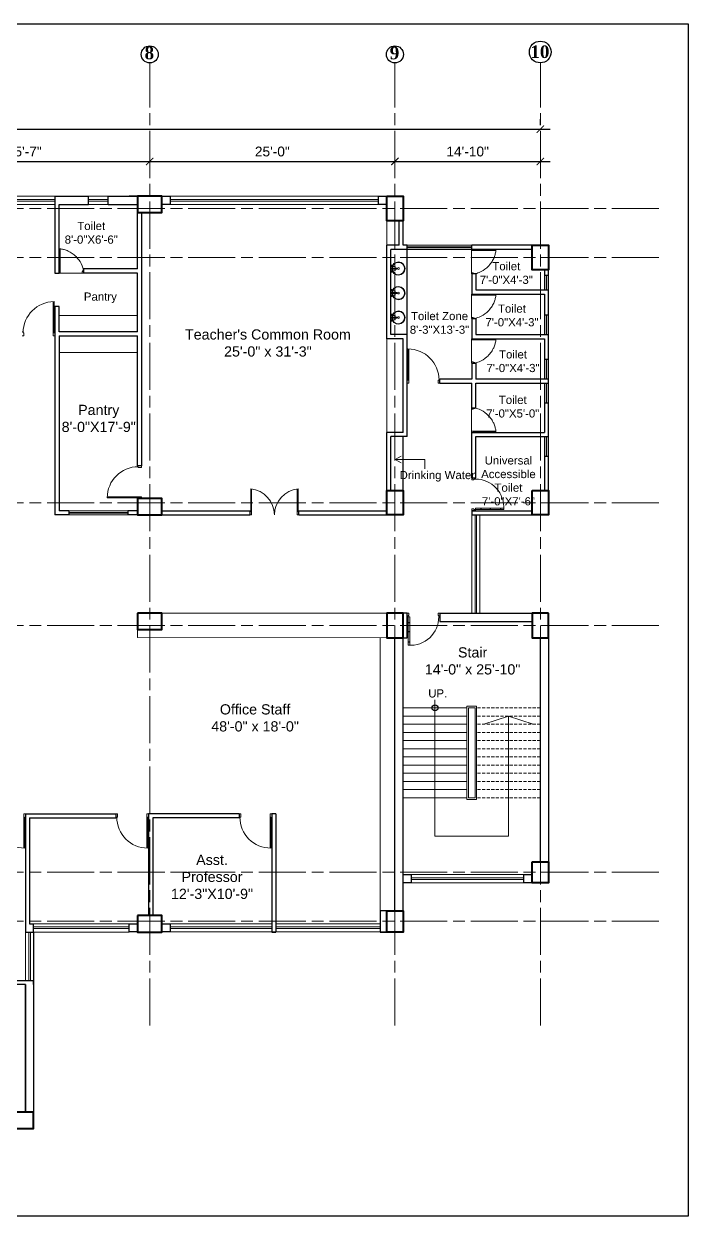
# Model space of a CAD drawing. Header units: inches. Extents: x -12 to 20935469, y -1604 to 24729220.
# Drawn here: x 20825425 to 20826238, y 24718738 to 24720196 of the extents above; entities that cross this region are included whole.
import ezdxf

# ---------------------------------------------------------------- set-up
doc = ezdxf.new("R2010")
doc.units = ezdxf.units.IN
doc.header["$LTSCALE"] = 0.03
doc.header["$MEASUREMENT"] = 0
doc.header["$PDMODE"] = 32
doc.header["$PDSIZE"] = 15
doc.linetypes.add('ACAD_ISO08W100', pattern=[36, 24, -3, 6, -3])
doc.linetypes.add('DASHED2', pattern=[0.375, 0.25, -0.125])
for name, color, linetype, lineweight in [('column', 1, 'Continuous', 40), ('Dim Line', 252, 'Continuous', 13), ('Door', 7, 'Continuous', 18), ('Gas', 21, 'Continuous', 5), ('Glass Line', 252, 'Continuous', 9), ('Grid Line', 252, 'Continuous', 18), ('Hatch', 253, 'Continuous', 15), ('Main Wall', 7, 'Continuous', 30), ('RAIL', 23, 'Continuous', 13), ('STAIR', 46, 'Continuous', 15), ('TOILET FIXTURE', 142, 'Continuous', 5), ('wind.', 150, 'Continuous', 20)]:
    doc.layers.add(name, color=color, linetype=linetype, lineweight=lineweight)
doc.layers.add('FUR', color=251, linetype='Continuous')
doc.layers.add('TEXT', color=7, linetype='Continuous')
doc.styles.add('2', font='swisscl.ttf')
doc.styles.add('RomanS', font='arial.ttf', dxfattribs={"height": 12})
doc.styles.get("Standard").update_dxf_attribs({"font": 'timesbd.ttf'})
doc.dimstyles.new('Aec_Arch_I', dxfattribs={"dimscale": 96, "dimtxt": 12, "dimasz": 0.09375, "dimexe": 0.125, "dimexo": 0.125, "dimgap": 0.0625, "dimtad": 1, "dimdec": 0, "dimzin": 3, "dimdsep": 46, "dimlunit": 4, "dimtxsty": 'RomanS', "dimblk1": 'ARCHTICK', "dimblk2": 'ARCHTICK', "dimsah": 1, "dimcen": 0.09375, "dimdle": 0.125, "dimadec": 0, "dimazin": 0, "dimtfac": 0.75, "dimtdec": 0, "dimtmove": 2, "dimatfit": 3, "dimldrblk": 'ARCHTICK', "dimfxl": 1, "dimfrac": 1, "dimtolj": 1, "dimtzin": 0, "dimarcsym": 0})

# ---------------------------------------------------------------- blocks, each defined once
blk = doc.blocks.new('_ArchTick')
at = {"color": 0, "linetype": 'ByBlock', "lineweight": 35, "const_width": 0.15}
blk.add_lwpolyline([(-0.5, -0.5), (0.5, 0.5)], dxfattribs=at)
blk = doc.blocks.new('*D23')
at = {"layer": 'Defpoints', "color": 0, "transparency": 16777216}
for p in [(20832166.8, 24724578.2), (20832473.8, 24724578.2), (20832473.8, 24724578.2)]:
    blk.add_point(p, dxfattribs=at)
at = {"layer": 'Dim Line', "color": 0, "lineweight": -2, "transparency": 16777216}
for p, q in [((20832154.8, 24724578.2), (20832485.8, 24724578.2)), ((20832166.8, 24724566.2), (20832166.8, 24724566.2)), ((20832473.8, 24724566.2), (20832473.8, 24724566.2))]:
    blk.add_line(p, q, dxfattribs=at)
at = {"layer": 'Dim Line', "color": 0, "lineweight": -2, "transparency": 16777216, "xscale": 9, "yscale": 9, "zscale": 9, "rotation": 180}
blk.add_blockref('_ArchTick', (20832166.8, 24724578.2), dxfattribs=at)
at = {"layer": 'Dim Line', "color": 0, "lineweight": -2, "transparency": 16777216, "xscale": 9, "yscale": 9, "zscale": 9}
blk.add_blockref('_ArchTick', (20832473.8, 24724578.2), dxfattribs=at)
at = {"layer": 'Dim Line', "color": 0, "transparency": 16777216, "insert": (20832320.3, 24724590.3), "char_height": 12, "attachment_point": 5, "style": 'RomanS'}
blk.add_mtext('\\A1;25\'-7"', dxfattribs=at)
blk = doc.blocks.new('*D10')
at = {"layer": 'Defpoints', "color": 0, "transparency": 16777216}
for p in [(20832473.8, 24724578.2), (20832773.8, 24724578.2), (20832773.8, 24724578.2)]:
    blk.add_point(p, dxfattribs=at)
at = {"layer": 'Dim Line', "color": 0, "lineweight": -2, "transparency": 16777216}
blk.add_line((20832461.8, 24724578.2), (20832785.8, 24724578.2), dxfattribs=at)
at = {"layer": 'Dim Line', "color": 0, "lineweight": -2, "transparency": 16777216, "xscale": 9, "yscale": 9, "zscale": 9, "rotation": 180}
blk.add_blockref('_ArchTick', (20832473.8, 24724578.2), dxfattribs=at)
at = {"layer": 'Dim Line', "color": 0, "lineweight": -2, "transparency": 16777216, "xscale": 9, "yscale": 9, "zscale": 9}
blk.add_blockref('_ArchTick', (20832773.8, 24724578.2), dxfattribs=at)
at = {"layer": 'Dim Line', "color": 0, "transparency": 16777216, "insert": (20832623.8, 24724590.3), "char_height": 12, "attachment_point": 5, "style": 'RomanS'}
blk.add_mtext('\\A1;25\'-0"', dxfattribs=at)
blk = doc.blocks.new('*D11')
at = {"layer": 'Defpoints', "color": 0, "transparency": 16777216}
for p in [(20832773.8, 24724578.2), (20832951.8, 24724578.2), (20832951.8, 24724578.2)]:
    blk.add_point(p, dxfattribs=at)
at = {"layer": 'Dim Line', "color": 0, "lineweight": -2, "transparency": 16777216}
for p, q in [((20832761.8, 24724578.2), (20832963.8, 24724578.2)), ((20832951.8, 24724566.2), (20832951.8, 24724566.2))]:
    blk.add_line(p, q, dxfattribs=at)
at = {"layer": 'Dim Line', "color": 0, "lineweight": -2, "transparency": 16777216, "xscale": 9, "yscale": 9, "zscale": 9, "rotation": 180}
blk.add_blockref('_ArchTick', (20832773.8, 24724578.2), dxfattribs=at)
at = {"layer": 'Dim Line', "color": 0, "lineweight": -2, "transparency": 16777216, "xscale": 9, "yscale": 9, "zscale": 9}
blk.add_blockref('_ArchTick', (20832951.8, 24724578.2), dxfattribs=at)
at = {"layer": 'Dim Line', "color": 0, "transparency": 16777216, "insert": (20832862.8, 24724590.3), "char_height": 12, "attachment_point": 5, "style": 'RomanS'}
blk.add_mtext('\\A1;14\'-10"', dxfattribs=at)
blk = doc.blocks.new('*D13')
at = {"layer": 'Defpoints', "color": 0, "transparency": 16777216}
for p in [(20830948.3, 24724610.7), (20832951.8, 24724617.8), (20832951.8, 24724610.7)]:
    blk.add_point(p, dxfattribs=at)
at = {"layer": 'Dim Line', "color": 0, "lineweight": -2, "transparency": 16777216}
for p, q in [((20830948.3, 24724622.7), (20830948.3, 24724629.8)), ((20832951.8, 24724622.7), (20832951.8, 24724629.8)), ((20830936.3, 24724617.8), (20832963.8, 24724617.8))]:
    blk.add_line(p, q, dxfattribs=at)
at = {"layer": 'Dim Line', "color": 0, "lineweight": -2, "transparency": 16777216, "xscale": 9, "yscale": 9, "zscale": 9, "rotation": 180}
blk.add_blockref('_ArchTick', (20830948.3, 24724617.8), dxfattribs=at)
at = {"layer": 'Dim Line', "color": 0, "lineweight": -2, "transparency": 16777216, "xscale": 9, "yscale": 9, "zscale": 9}
blk.add_blockref('_ArchTick', (20832951.8, 24724617.8), dxfattribs=at)
at = {"layer": 'Dim Line', "color": 0, "transparency": 16777216, "insert": (20831950, 24724629.9), "char_height": 12, "attachment_point": 5, "style": 'RomanS'}
blk.add_mtext('\\A1;166\'-11"', dxfattribs=at)
blk = doc.blocks.new('Door_45')
at = {"layer": 'Door'}
for p, q in [((1.5, 5), (1.5, 44)), ((1.5, 40), (2.2, 40)), ((2.2, 40), (2.2, 39.5)), ((2.2, 39.5), (2.7, 39.5)), ((2.7, 39.5), (2.7, 40)), ((2.7, 40), (3.5, 40)), ((3.5, 44), (3.5, 5)), ((1.5, 25.8), (2.2, 25.8)), ((2.2, 25.8), (2.2, 25.3)), ((2.2, 25.3), (2.7, 25.3)), ((2.7, 25.8), (3.5, 25.8)), ((2.7, 25.3), (2.7, 25.8)), ((0, 0), (0, 5)), ((0, 5), (1.5, 5)), ((1.5, 12.6), (2.2, 12.6)), ((3.5, 5), (1.5, 5)), ((1.5, 5), (1.5, 3)), ((1.5, 3), (2.5, 3)), ((2.2, 12.6), (2.2, 13.1)), ((2.2, 13.1), (2.7, 13.1)), ((2.5, 3), (2.5, 0)), ((2.7, 13.1), (2.7, 12.6)), ((2.7, 12.6), (3.5, 12.6)), ((42.5, 3), (42.5, 0)), ((43.5, 3), (42.5, 3)), ((45, 5), (43.5, 5)), ((43.5, 5), (43.5, 3)), ((45, 0), (45, 5)), ((2.5, 0), (0, 0)), ((42.5, 0), (45, 0))]:
    blk.add_line(p, q, dxfattribs=at)
blk.add_arc((4.7, 5.3), 38.8, 359.6233, 94.6685, dxfattribs=at)
blk = doc.blocks.new('sssss-flat-876')
at = {"layer": 'Door', "linetype": 'Continuous', "ltscale": 3}
blk.add_line((3666.5, 84027.2), (3666.5, 84055.7), dxfattribs=at)
at = {"layer": 'Door', "linetype": 'Continuous', "ltscale": 3, "extrusion": (-7.21527e-09, -3.35624e-18, 1), "elevation": 0}
for points in [[(3666.5, 84057.2), (3666.5, 84055.7), (3668.4, 84055.7), (3668.4, 84056.5), (3670.2, 84056.5), (3670.2, 84057.2)], [(3668.4, 84055.7), (3696.2, 84055.7), (3696.2, 84056.5), (3668.4, 84056.5)]]:
    blk.add_lwpolyline(points, close=True, dxfattribs=at)
at = {"layer": 'Door', "linetype": 'Continuous', "ltscale": 3, "flags": 128}
blk.add_lwpolyline([(3670.2, 84027.2, 0.04096), (3675.5, 84028.9, 0.082496), (3684.9, 84034.8, 0.052187), (3689.7, 84040, 0.043988), (3692.9, 84045, 0.036571), (3694.8, 84049.6, 0.034751), (3695.9, 84054.2, 0.011435), (3696.2, 84055.7)], format="xyb", dxfattribs=at)
at = {"layer": 'Door', "linetype": 'Continuous', "ltscale": 3}
blk.add_lwpolyline([(3666.5, 84027.2), (3666.5, 84028.7), (3668.4, 84028.7), (3668.4, 84027.9), (3670.2, 84027.9), (3670.2, 84027.2)], close=True, dxfattribs=at)
blk = doc.blocks.new('$D40')
at = {"layer": 'Door'}
for p, q in [((1, 4), (1, 42)), ((2, 0), (2, 42)), ((1, 5), (0, 5)), ((2, 0), (0, 0)), ((2, 4), (1, 4)), ((39, 4), (38, 4)), ((38, 4), (38, 0)), ((40, 0), (38, 0)), ((40, 5), (39, 5)), ((39, 5), (39, 4))]:
    blk.add_line(p, q, dxfattribs=at)
blk.add_arc((1, 4), 38, 0, 90, dxfattribs=at)
blk = doc.blocks.new('7-flat-72')
at = {"layer": 'Glass Line', "color": 8, "ltscale": 20}
for p, q in [((-64478.7, 376960.5), (-64480.3, 376960.5)), ((-64480.3, 376959.5), (-64480.3, 376960.5)), ((-64480.3, 376959.5), (-64480.3, 376960.5)), ((-64478.7, 376959.5), (-64480.3, 376959.5)), ((-64480.3, 376959.1), (-64480.3, 376959.4)), ((-64478.7, 376959.4), (-64480.3, 376959.4)), ((-64478.7, 376959.1), (-64480.3, 376959.1)), ((-64480.2, 376959.4), (-64480.2, 376959.5)), ((-64480.1, 376959.5), (-64480.1, 376960.5)), ((-64479.9, 376959.5), (-64479.9, 376960.5)), ((-64479.5, 376959.5), (-64479.5, 376960.5)), ((-64479.1, 376959.5), (-64479.1, 376960.5)), ((-64478.9, 376959.5), (-64478.9, 376960.5)), ((-64478.9, 376959.4), (-64478.9, 376959.5)), ((-64478.8, 376959.5), (-64478.8, 376960.5)), ((-64478.7, 376959.5), (-64478.7, 376960.5)), ((-64478.7, 376959.1), (-64478.7, 376959.4)), ((-64475.1, 376959.4), (-64476.9, 376959.4)), ((-64476.9, 376959.1), (-64476.9, 376959.4)), ((-64475.1, 376959.1), (-64476.9, 376959.1)), ((-64476.6, 376959.4), (-64476.6, 376966.6)), ((-64475.5, 376966.6), (-64476.6, 376966.6)), ((-64475.5, 376959.4), (-64475.5, 376966.6)), ((-64475.1, 376959.1), (-64475.1, 376959.4)), ((-64473.3, 376960.5), (-64471.7, 376960.5)), ((-64473.3, 376959.5), (-64473.3, 376960.5)), ((-64473.3, 376959.5), (-64473.3, 376960.5)), ((-64473.3, 376959.5), (-64471.7, 376959.5)), ((-64473.3, 376959.1), (-64473.3, 376959.4)), ((-64473.3, 376959.4), (-64471.7, 376959.4)), ((-64473.3, 376959.1), (-64471.7, 376959.1)), ((-64473.1, 376959.5), (-64473.1, 376960.5)), ((-64473.1, 376959.4), (-64473.1, 376959.5)), ((-64472.9, 376959.5), (-64472.9, 376960.5)), ((-64472.5, 376959.5), (-64472.5, 376960.5)), ((-64472.1, 376959.5), (-64472.1, 376960.5)), ((-64471.9, 376959.5), (-64471.9, 376960.5)), ((-64471.9, 376959.4), (-64471.9, 376959.5)), ((-64471.8, 376959.5), (-64471.8, 376960.5)), ((-64471.7, 376959.5), (-64471.7, 376960.5)), ((-64471.7, 376959.1), (-64471.7, 376959.4))]:
    blk.add_line(p, q, dxfattribs=at)
blk.add_circle((-64476, 376968.4, 0), 1.08, dxfattribs=at)
for radius, start, end in [(8.1, 273.8334, 266.1883), (7.55, 274.115, 265.9068)]:
    blk.add_arc((-64476, 376968.4, 0), radius, start, end, dxfattribs=at)
blk = doc.blocks.new('SFSFSFS-flat-72')
at = {"layer": 'TOILET FIXTURE', "ltscale": 0.2}
blk.add_lwpolyline([(-3918.5, -3608.1), (-3918.5, -3602.7), (-3923.9, -3602.7), (-3923.9, -3608.1)], close=True, dxfattribs=at)
at = {"layer": 'TOILET FIXTURE', "ltscale": 20}
blk.add_blockref('7-flat-72', (60554.8, -380567.2), dxfattribs=at)
blk = doc.blocks.new('A$C36295410')
at = {"layer": 'Door'}
for p, q in [((1, 4), (1, 32)), ((2, 0), (2, 32)), ((58, 0), (58, 32)), ((59, 4), (59, 32)), ((1, 5), (0, 5)), ((2, 4), (1, 4)), ((58, 4), (59, 4)), ((59, 5), (60, 5)), ((2, 0), (0, 0)), ((58, 0), (60, 0))]:
    blk.add_line(p, q, dxfattribs=at)
for centre, start, end in [((-2.5, -0.3), 0.5906, 83.7783), ((62.5, -0.3), 96.2217, 179.4094)]:
    blk.add_arc(centre, 32.5, start, end, dxfattribs=at)
blk = doc.blocks.new('fff')
at = {"layer": 'Grid Line', "color": 252, "linetype": 'ACAD_ISO08W100', "lineweight": 9, "ltscale": 80, "true_color": 0x939598}
for p, q in [((20832473.8, 24723521.1), (20832473.8, 24724698.8)), ((20832773.8, 24723521.1), (20832773.8, 24724698.8)), ((20832951.8, 24723521.1), (20832951.8, 24724698.8)), ((20833096.9, 24724520.6), (20830726.1, 24724520.6)), ((20833096.9, 24724460.6), (20830726.1, 24724460.6)), ((20833096.9, 24724160.7), (20830726.1, 24724160.7)), ((20833096.9, 24724010.7), (20830726.1, 24724010.7)), ((20833096.9, 24723708.7), (20830726.1, 24723708.7)), ((20833096.9, 24723648.8), (20830726.1, 24723648.8))]:
    blk.add_line(p, q, dxfattribs=at)
at = {"layer": 'Dim Line'}
for base, p1, p2, picture, middle in [((20832951.7523, 24724617.8128), (20830948.3088, 24724610.7482), (20832951.7523, 24724610.7482), '*D13', (20831950.0306, 24724629.9397)), ((20832473.8, 24724578.2), (20832166.8, 24724578.2), (20832473.8, 24724578.2), '*D23', (20832320.3, 24724590.3)), ((20832773.8, 24724578.2), (20832473.8, 24724578.2), (20832773.8, 24724578.2), '*D10', (20832623.8, 24724590.3)), ((20832951.8, 24724578.2), (20832773.8, 24724578.2), (20832951.8, 24724578.2), '*D11', (20832862.8, 24724590.3))]:
    dim = blk.add_linear_dim(base=base, p1=p1, p2=p2, dimstyle='Aec_Arch_I', dxfattribs=at)
    dim.commit()
    dim.dimension.update_dxf_attribs({"geometry": picture, "text_midpoint": middle})

msp = doc.modelspace()

# ---------------------------------------------------------------- linework, layer by layer
for p, q in [((20825894.4, 24719816.2), (20825894.4, 24719920.5)), ((20826067.3, 24719925.5), (20826067.3, 24719925.5)), ((20825889.4, 24719625.6), (20825889.4, 24719691.6)), ((20825978.4, 24719600.8), (20825973.4, 24719600.8))]:
    msp.add_line(p, q)
msp.add_lwpolyline([(20825437.3, 24719085.4), (20825437.3, 24718845), (20824751.9, 24718845), (20824751.9, 24719085.4)])
msp.add_circle((20825928.4, 24719359.6), 3.61)
at = {"layer": 'column', "lineweight": 40, "ltscale": 20}
for points in [[(20825564.4, 24719985.5), (20825564.4, 24719965.5), (20825594.4, 24719965.5), (20825594.4, 24719985.5)], [(20825869.4, 24719985.5), (20825889.4, 24719985.5), (20825889.4, 24719955.5), (20825869.4, 24719955.5)], [(20826047.3, 24719925.5), (20826067.3, 24719925.5), (20826067.3, 24719895.5), (20826047.3, 24719895.5)], [(20825869.4, 24719625.6), (20825889.4, 24719625.6), (20825889.4, 24719595.6), (20825869.4, 24719595.6)], [(20826047.3, 24719625.6), (20826067.3, 24719625.6), (20826067.3, 24719595.6), (20826047.3, 24719595.6)], [(20825564.4, 24719615.6), (20825564.4, 24719595.6), (20825594.4, 24719595.6), (20825594.4, 24719615.6)], [(20825564.4, 24719475.4), (20825564.4, 24719455.4), (20825594.4, 24719455.4), (20825594.4, 24719475.4)], [(20825889.4, 24719475.4), (20825869.4, 24719475.4), (20825869.4, 24719445.4), (20825889.4, 24719445.4)], [(20826067.3, 24719475.4), (20826047.3, 24719475.4), (20826047.3, 24719445.4), (20826067.3, 24719445.4)], [(20826047.3, 24719171.4), (20826067.3, 24719171.4), (20826067.3, 24719145.4), (20826047.3, 24719145.4)], [(20825564.4, 24719105.4), (20825564.4, 24719085.4), (20825594.4, 24719085.4), (20825594.4, 24719105.4)], [(20825869.4, 24719111.4), (20825889.4, 24719111.4), (20825889.4, 24719085.4), (20825869.4, 24719085.4)], [(20825407.3, 24718865), (20825407.3, 24718845), (20825437.3, 24718845), (20825437.3, 24718865)]]:
    msp.add_lwpolyline(points, close=True, dxfattribs=at)
at = {"layer": 'Defpoints'}
msp.add_lwpolyline([(20823799.3, 24720196.3), (20826238.2, 24720196.3), (20826238.2, 24718737.8), (20823799.3, 24718737.8)], close=True, dxfattribs=at)
at = {"layer": 'Gas', "color": 0, "lineweight": 5}
for points in [[(20825967.4, 24719361.6), (20825979.4, 24719361.6), (20825979.4, 24719247.6), (20825967.4, 24719247.6)], [(20825969.4, 24719359.6), (20825977.4, 24719359.6), (20825977.4, 24719249.6), (20825969.4, 24719249.6)]]:
    msp.add_lwpolyline(points, close=True, dxfattribs=at)
at = {"layer": 'Hatch'}
msp.add_line((20825869.4, 24719925.5), (20825869.4, 24719955.4), dxfattribs=at)
at = {"layer": 'Hatch', "lineweight": 5}
for p, q in [((20825564.4, 24719839.5), (20825468.4, 24719839.5)), ((20825869.4, 24719696.6), (20825869.4, 24719811.2)), ((20825468.4, 24719794.5), (20825564.4, 24719794.5)), ((20825861.4, 24719111.4), (20825861.4, 24719445.4))]:
    msp.add_line(p, q, dxfattribs=at)
msp.add_lwpolyline([(20825564.4, 24719475.6), (20825869.4, 24719475.4), (20825869.4, 24719445.4), (20825564.4, 24719445.6)], close=True, dxfattribs=at)
at = {"layer": 'Main Wall', "lineweight": 30}
for p, q in [((20825463.4, 24719985.5), (20825463.4, 24719891.5)), ((20825468.4, 24719891.5), (20825468.4, 24719975.5)), ((20825468.4, 24719975.5), (20825504.4, 24719975.5)), ((20825504.4, 24719975.5), (20825504.4, 24719985.5)), ((20825528.4, 24719975.5), (20825528.4, 24719985.5)), ((20825528.4, 24719975.5), (20825564.4, 24719975.5)), ((20825564.4, 24719985.5), (20825554.4, 24719985.5)), ((20825554.4, 24719975.5), (20825564.4, 24719975.5)), ((20825859.4, 24719985.5), (20825869.4, 24719985.5)), ((20825859.4, 24719975.5), (20825859.4, 24719985.5)), ((20825869.4, 24719975.5), (20825859.4, 24719975.5)), ((20825564.4, 24719896.5), (20825564.4, 24719965.5)), ((20825569.4, 24719965.5), (20825569.4, 24719655.6)), ((20825884.4, 24719925.5), (20825884.4, 24719955.5)), ((20825889.4, 24719925.5), (20825889.4, 24719955.5)), ((20825869.4, 24719811.2), (20825869.4, 24719925.5)), ((20825884.4, 24719925.5), (20825869.4, 24719925.5)), ((20825874.4, 24719816.2), (20825874.4, 24719920.5)), ((20825894.4, 24719920.5), (20825874.4, 24719920.5)), ((20825894.4, 24719925.5), (20825889.4, 24719925.5)), ((20825894.4, 24719920.5), (20825894.4, 24719925.5)), ((20826047.3, 24719925.5), (20825973.4, 24719925.5)), ((20825973.4, 24719920.5), (20825973.4, 24719925.5)), ((20826047.3, 24719920.5), (20825973.4, 24719920.5)), ((20825463.4, 24719891.5), (20825468.4, 24719891.5)), ((20825498.4, 24719896.5), (20825498.4, 24719891.5)), ((20825564.4, 24719896.5), (20825498.4, 24719896.5)), ((20825564.4, 24719891.5), (20825498.4, 24719891.5)), ((20825564.4, 24719819.5), (20825564.4, 24719891.5)), ((20825978.4, 24719890.5), (20825973.4, 24719890.5)), ((20825978.4, 24719890.5), (20825978.4, 24719870.8)), ((20826067.3, 24719888.8), (20826067.3, 24719895.5)), ((20825978.4, 24719870.8), (20826067.3, 24719870.8)), ((20826067.3, 24719840.2), (20826067.3, 24719870.8)), ((20825973.4, 24719865.8), (20826062.3, 24719865.8)), ((20825468.4, 24719850.5), (20825463.4, 24719850.5)), ((20825463.4, 24719850.5), (20825463.4, 24719595.6)), ((20825468.4, 24719819.5), (20825468.4, 24719850.5)), ((20825973.4, 24719835.8), (20825978.4, 24719835.8)), ((20825978.4, 24719835.8), (20825978.4, 24719816.2)), ((20825564.4, 24719819.5), (20825468.4, 24719819.5)), ((20825468.4, 24719814.5), (20825564.4, 24719814.5)), ((20825468.4, 24719814.5), (20825468.4, 24719600.6)), ((20825564.4, 24719655.6), (20825564.4, 24719814.5)), ((20825894.4, 24719816.2), (20825874.4, 24719816.2)), ((20825894.4, 24719761.6), (20825894.4, 24719816.2)), ((20825978.4, 24719816.2), (20826067.3, 24719816.2)), ((20826067.3, 24719785.6), (20826067.3, 24719816.2)), ((20825889.4, 24719811.2), (20825869.4, 24719811.2)), ((20825889.4, 24719696.6), (20825889.4, 24719811.2)), ((20825973.4, 24719811.2), (20826062.3, 24719811.2)), ((20826062.3, 24719811.2), (20826062.3, 24719785.6)), ((20826067.3, 24719785.6), (20826062.3, 24719785.6)), ((20825973.4, 24719781.2), (20825978.4, 24719781.2)), ((20825894.4, 24719691.6), (20825894.4, 24719761.6)), ((20825934.4, 24719756.6), (20825934.4, 24719761.6)), ((20825934.4, 24719756.6), (20825973.4, 24719756.6)), ((20825973.4, 24719726.6), (20825973.4, 24719756.6)), ((20826067.3, 24719761.6), (20825978.4, 24719761.6)), ((20825978.4, 24719756.6), (20826067.3, 24719756.6)), ((20825978.4, 24719726.6), (20825978.4, 24719756.6)), ((20826067.3, 24719756.6), (20826067.3, 24719761.6)), ((20825973.4, 24719726.6), (20825978.4, 24719726.6)), ((20826062.3, 24719732.6), (20826067.3, 24719732.6)), ((20826062.3, 24719732.6), (20826062.3, 24719696.6)), ((20826067.3, 24719691.6), (20826067.3, 24719732.6)), ((20825869.4, 24719625.6), (20825869.4, 24719696.6)), ((20825889.4, 24719696.6), (20825869.4, 24719696.6)), ((20825973.4, 24719640.8), (20825973.4, 24719696.6)), ((20825973.4, 24719696.6), (20826062.3, 24719696.6)), ((20825874.4, 24719625.6), (20825874.4, 24719691.6)), ((20825894.4, 24719691.6), (20825874.4, 24719691.6)), ((20825978.4, 24719640.8), (20825978.4, 24719691.6)), ((20825978.4, 24719691.6), (20826067.3, 24719691.6)), ((20826062.3, 24719667.6), (20826062.3, 24719625.6)), ((20826062.3, 24719667.6), (20826067.3, 24719667.6)), ((20826067.3, 24719625.6), (20826067.3, 24719667.6)), ((20825569.4, 24719655.6), (20825564.4, 24719655.6)), ((20825973.4, 24719640.8), (20825978.4, 24719640.8)), ((20825480.4, 24719595.6), (20825463.4, 24719595.6)), ((20825480.4, 24719600.6), (20825468.4, 24719600.6)), ((20825480.4, 24719600.6), (20825480.4, 24719595.6)), ((20825564.4, 24719600.6), (20825552.4, 24719600.6)), ((20825552.4, 24719600.6), (20825552.4, 24719595.6)), ((20825564.4, 24719595.6), (20825552.4, 24719595.6)), ((20825594.4, 24719600.6), (20825701.9, 24719600.6)), ((20825594.4, 24719595.6), (20825701.9, 24719595.6)), ((20825701.9, 24719600.6), (20825701.9, 24719595.6)), ((20825761.9, 24719600.6), (20825869.4, 24719600.6)), ((20825761.9, 24719595.6), (20825761.9, 24719600.6)), ((20825761.9, 24719595.6), (20825869.4, 24719595.6)), ((20825973.4, 24719600.8), (20826047.3, 24719600.8)), ((20825973.4, 24719600.8), (20825973.4, 24719595.7)), ((20825973.4, 24719595.7), (20826047.3, 24719595.7)), ((20825894.4, 24719475.4), (20825889.4, 24719475.4)), ((20825894.4, 24719445.4), (20825894.4, 24719475.4)), ((20825934.4, 24719475.4), (20826047.3, 24719475.4)), ((20825934.4, 24719475.4), (20825934.4, 24719465.4)), ((20825934.4, 24719465.4), (20826047.3, 24719465.4)), ((20825879.4, 24719111.4), (20825879.4, 24719445.4)), ((20825889.4, 24719111.4), (20825889.4, 24719445.4)), ((20825889.4, 24719445.4), (20825894.4, 24719445.4)), ((20826057.3, 24719445.4), (20826057.3, 24719171.4)), ((20826067.3, 24719445.4), (20826067.3, 24719171.4)), ((20825427.3, 24719230), (20825427.3, 24719085.4)), ((20825427.3, 24719230), (20825538, 24719230)), ((20825538, 24719230), (20825538, 24719225)), ((20825688.7, 24719230), (20825578, 24719230)), ((20825578, 24719230), (20825578, 24719105.4)), ((20825688.7, 24719230), (20825688.7, 24719225)), ((20825733.7, 24719230), (20825728.7, 24719230)), ((20825728.7, 24719230), (20825728.7, 24719085.4)), ((20825733.7, 24719230), (20825733.7, 24719085.4)), ((20825432.3, 24719225), (20825432.3, 24719095.4)), ((20825432.3, 24719225), (20825538, 24719225)), ((20825688.7, 24719225), (20825583, 24719225)), ((20825583, 24719225), (20825583, 24719105.4)), ((20825899.4, 24719155.6), (20825899.4, 24719145.6)), ((20825427.3, 24719085.4), (20825437.3, 24719085.4)), ((20825432.3, 24719095.4), (20825437.3, 24719095.4)), ((20825437.3, 24719085.4), (20825437.3, 24719095.4)), ((20825728.7, 24719085.4), (20825733.7, 24719085.4)), ((20825869.4, 24719085.4), (20825861.4, 24719085.4)), ((20825303.2, 24719026), (20825437.3, 24719026.1)), ((20825437.3, 24719021.1), (20825437.3, 24719026.1)), ((20825427.3, 24719021.1), (20825298.2, 24719021)), ((20825427.3, 24719021.1), (20825427.3, 24718865)), ((20825427.3, 24718865), (20825427.3, 24719021.1)), ((20825437.3, 24719021.1), (20825437.3, 24718865))]:
    msp.add_line(p, q, dxfattribs=at)
for points in [[(20825463.4, 24719985.5), (20825504.4, 24719985.5)], [(20825528.4, 24719985.5), (20825564.4, 24719985.5)], [(20825594.4, 24719985.5), (20825604.4, 24719985.5), (20825604.4, 24719975.5), (20825594.4, 24719975.5)], [(20825973.4, 24719890.5), (20825973.4, 24719865.8)], [(20826062.3, 24719895.5), (20826062.3, 24719888.8)], [(20826062.3, 24719888.8), (20826067.3, 24719888.8)], [(20826062.3, 24719865.8), (20826062.3, 24719840.2)], [(20825973.4, 24719835.8), (20825973.4, 24719811.2)], [(20826062.3, 24719840.2), (20826067.3, 24719840.2)], [(20825973.4, 24719781.2), (20825973.4, 24719761.6)], [(20825978.4, 24719781.2), (20825978.4, 24719761.6)], [(20825973.4, 24719761.6), (20825934.4, 24719761.6)], [(20825899.4, 24719145.6), (20825889.4, 24719145.6), (20825889.4, 24719155.6), (20825899.4, 24719155.6)], [(20826047.3, 24719145.6), (20826037.3, 24719145.6), (20826037.3, 24719155.6), (20826047.3, 24719155.6)], [(20825564.4, 24719085.6), (20825554.4, 24719085.6), (20825554.4, 24719095.6), (20825564.4, 24719095.6)], [(20825594.4, 24719095.6), (20825604.4, 24719095.6), (20825604.4, 24719085.6), (20825594.4, 24719085.6)]]:
    msp.add_lwpolyline(points, dxfattribs=at)
msp.add_lwpolyline([(20825869.4, 24719111.4), (20825861.4, 24719111.4), (20825861.4, 24719085.4), (20825869.4, 24719085.4)], close=True, dxfattribs=at)
at = {"layer": 'RAIL', "lineweight": 9}
for p, q in [((20825928.4, 24719369.3), (20825928.4, 24719202.6)), ((20825988.4, 24719339.6), (20826018.4, 24719349.6)), ((20826018.4, 24719202.6), (20826018.4, 24719349.6)), ((20826018.4, 24719349.6), (20826048.4, 24719339.6)), ((20825889.4, 24719339.6), (20825967.4, 24719339.6)), ((20825928.4, 24719202.6), (20826018.4, 24719202.6))]:
    msp.add_line(p, q, dxfattribs=at)
at = {"layer": 'STAIR', "color": 253, "lineweight": 5}
for p, q in [((20825879.7, 24719663.3), (20825887.1, 24719667.3)), ((20825879.7, 24719663.3), (20825916, 24719663.3)), ((20825879.7, 24719663.3), (20825887.1, 24719659.3)), ((20825916, 24719663.3), (20825916, 24719652.1))]:
    msp.add_line(p, q, dxfattribs=at)
at = {"layer": 'STAIR', "color": 32, "lineweight": 5}
for p, q in [((20825967.4, 24719359.6), (20825889.4, 24719359.6)), ((20825967.4, 24719349.6), (20825889.4, 24719349.6)), ((20825949.4, 24719339.6), (20825889.4, 24719339.6)), ((20825967.4, 24719329.6), (20825889.4, 24719329.6)), ((20825967.4, 24719319.6), (20825889.4, 24719319.6)), ((20825967.4, 24719309.6), (20825889.4, 24719309.6)), ((20825967.4, 24719299.6), (20825889.4, 24719299.6)), ((20825967.4, 24719289.6), (20825889.4, 24719289.6)), ((20825967.4, 24719279.6), (20825889.4, 24719279.6)), ((20825967.4, 24719269.6), (20825889.4, 24719269.6)), ((20825967.4, 24719259.6), (20825889.4, 24719259.6)), ((20825967.4, 24719249.6), (20825889.4, 24719249.6))]:
    msp.add_line(p, q, dxfattribs=at)
at = {"layer": 'STAIR', "color": 32, "linetype": 'DASHED2', "lineweight": 5, "ltscale": 500}
for p, q in [((20826057.3, 24719359.6), (20825979.4, 24719359.6)), ((20826057.3, 24719349.6), (20825979.4, 24719349.6)), ((20826057.3, 24719339.6), (20825979.4, 24719339.6)), ((20826057.3, 24719329.6), (20825979.4, 24719329.6)), ((20826057.3, 24719319.6), (20825979.4, 24719319.6)), ((20826057.3, 24719309.6), (20825979.4, 24719309.6)), ((20826057.3, 24719299.6), (20825979.4, 24719299.6)), ((20826057.3, 24719289.6), (20825979.4, 24719289.6)), ((20826057.3, 24719279.6), (20825979.4, 24719279.6)), ((20826057.3, 24719269.6), (20825979.4, 24719269.6)), ((20826057.3, 24719259.6), (20825979.4, 24719259.6)), ((20826057.3, 24719249.6), (20825979.4, 24719249.6))]:
    msp.add_line(p, q, dxfattribs=at)
at = {"layer": 'TEXT'}
for centre, radius in [((20825579.4, 24720159), 10.4), ((20825879.4, 24720159), 10.4), ((20826057.3, 24720161.9), 13.3)]:
    msp.add_circle(centre, radius, dxfattribs=at)
at = {"layer": 'wind.', "lineweight": 5}
for p, q in [((20825463.4, 24719985.5), (20825279.3, 24719985.5)), ((20825463.4, 24719975.5), (20825279.3, 24719975.5)), ((20825504.4, 24719985.5), (20825528.4, 24719985.5)), ((20825504.4, 24719981.5), (20825528.4, 24719981.5)), ((20825504.4, 24719979.5), (20825528.4, 24719979.5)), ((20825504.4, 24719975.5), (20825528.4, 24719975.5)), ((20825604.4, 24719985.5), (20825859.4, 24719985.5)), ((20825604.4, 24719975.5), (20825859.4, 24719975.5)), ((20826062.3, 24719816.2), (20826062.3, 24719840.2)), ((20826064.3, 24719816.2), (20826064.3, 24719840.2)), ((20826065.3, 24719816.2), (20826065.3, 24719840.2)), ((20826067.3, 24719816.2), (20826067.3, 24719840.2)), ((20826062.3, 24719761.6), (20826062.3, 24719785.6)), ((20826064.3, 24719761.6), (20826064.3, 24719785.6)), ((20826065.3, 24719761.6), (20826065.3, 24719785.6)), ((20826067.3, 24719761.6), (20826067.3, 24719785.6)), ((20826062.3, 24719732.6), (20826062.3, 24719756.6)), ((20826064.3, 24719732.6), (20826064.3, 24719756.6)), ((20826065.3, 24719732.6), (20826065.3, 24719756.6)), ((20826067.3, 24719732.6), (20826067.3, 24719756.6)), ((20826062.3, 24719667.6), (20826062.3, 24719691.6)), ((20826064.3, 24719667.6), (20826064.3, 24719691.6)), ((20826065.3, 24719667.6), (20826065.3, 24719691.6)), ((20826067.3, 24719667.6), (20826067.3, 24719691.6)), ((20825973.4, 24719475.6), (20825973.4, 24719595.7)), ((20825977.4, 24719475.6), (20825977.4, 24719595.7)), ((20825979.4, 24719475.6), (20825979.4, 24719595.7)), ((20825983.4, 24719475.6), (20825983.4, 24719595.7)), ((20825889.4, 24719151.6), (20825889.4, 24719151.6)), ((20825889.4, 24719149.6), (20825889.4, 24719149.6)), ((20826037.3, 24719155.6), (20825899.4, 24719155.6)), ((20826037.3, 24719151.6), (20825899.4, 24719151.6)), ((20826037.3, 24719149.6), (20825899.4, 24719149.6)), ((20826037.3, 24719145.6), (20825899.4, 24719145.6)), ((20825427.3, 24719085.4), (20825427.3, 24719026.1)), ((20825427.3, 24719085.4), (20825427.3, 24719026.1)), ((20825431.3, 24719085.4), (20825431.3, 24719026.1)), ((20825433.3, 24719085.4), (20825433.3, 24719026.1)), ((20825437.3, 24719095.4), (20825554.4, 24719095.4)), ((20825437.3, 24719091.6), (20825554.4, 24719091.6)), ((20825437.3, 24719089.6), (20825554.4, 24719089.6)), ((20825437.3, 24719085.4), (20825437.3, 24719026.1)), ((20825437.3, 24719085.4), (20825554.4, 24719085.4)), ((20825604.4, 24719095.6), (20825728.7, 24719095.6)), ((20825604.4, 24719091.6), (20825728.7, 24719091.6)), ((20825604.4, 24719091.6), (20825728.7, 24719091.6)), ((20825604.4, 24719089.6), (20825728.7, 24719089.6)), ((20825604.4, 24719089.6), (20825728.7, 24719089.6)), ((20825604.4, 24719085.6), (20825861.4, 24719085.6)), ((20825733.7, 24719095.6), (20825861.4, 24719095.6)), ((20825733.7, 24719091.6), (20825861.4, 24719091.6)), ((20825733.7, 24719091.6), (20825861.4, 24719091.6)), ((20825733.7, 24719089.6), (20825861.4, 24719089.6)), ((20825733.7, 24719089.6), (20825861.4, 24719089.6))]:
    msp.add_line(p, q, dxfattribs=at)
at = {"layer": 'wind.'}
for p, q in [((20825279.3, 24719981.5), (20825463.4, 24719981.5)), ((20825279.3, 24719979.5), (20825463.4, 24719979.5)), ((20825604.4, 24719981.5), (20825859.3, 24719981.5)), ((20825604.4, 24719979.5), (20825859.3, 24719979.5)), ((20825973.4, 24719925.5), (20825894.4, 24719925.5)), ((20825973.4, 24719923.5), (20825894.4, 24719923.5)), ((20825973.4, 24719922.5), (20825894.4, 24719922.5)), ((20825973.4, 24719920.5), (20825894.4, 24719920.5)), ((20826062.3, 24719870.8), (20826062.3, 24719888.8)), ((20826064.3, 24719870.8), (20826064.3, 24719888.8)), ((20826065.3, 24719870.8), (20826065.3, 24719888.8)), ((20826067.3, 24719870.8), (20826067.3, 24719888.8)), ((20825480.4, 24719600.6), (20825552.4, 24719600.6)), ((20825480.4, 24719598.6), (20825552.4, 24719598.6)), ((20825480.4, 24719597.6), (20825552.4, 24719597.6)), ((20825480.4, 24719595.6), (20825552.4, 24719595.6))]:
    msp.add_line(p, q, dxfattribs=at)

# ---------------------------------------------------------------- block references
at = {"layer": 'Door', "ltscale": 20}
for p in [(20822306.8, 24635863.2), (20822306.8, 24635808.6), (20822306.8, 24635754)]:
    msp.add_blockref('sssss-flat-876', p, dxfattribs=at)
at = {"layer": 'Door'}
msp.add_blockref('$D40', (20825894.4, 24719756.6), dxfattribs=at)
at = {"layer": 'Door', "ltscale": 20, "xscale": -1, "rotation": 180}
msp.add_blockref('sssss-flat-876', (20822306.8, 24803753.8), dxfattribs=at)
at = {"layer": 'Door'}
for p, rotation in [((20825569.4, 24719615.6), 89.99999999999997), ((20825427.3, 24719230), 180), ((20825578, 24719230), 180), ((20825728.7, 24719230), 180)]:
    msp.add_blockref('$D40', p, dxfattribs=dict(at, rotation=rotation))
at = {"layer": 'Door', "color": 250, "ltscale": 20, "xscale": -0.8888888888759539, "yscale": 0.8888888888759539, "zscale": 0.8888888888759539}
for p, rotation in [((20825973.4, 24719600.8), 270), ((20825894.4, 24719475.4), 180)]:
    msp.add_blockref('Door_45', p, dxfattribs=dict(at, rotation=rotation))
at = {"layer": 'FUR', "xscale": -1}
msp.add_blockref('A$C36295410', (20825761.9, 24719595.6), dxfattribs=at)
at = {"layer": 'Main Wall'}
msp.add_blockref('fff', (-6894.4, -4550.2), dxfattribs=at)
at = {"layer": 'Main Wall', "rotation": 90.00000000000001}
msp.add_blockref('sssss-flat-876', (20909525.6, 24716225), dxfattribs=at)
at = {"layer": 'Main Wall', "xscale": -1}
msp.add_blockref('$D40', (20825463.4, 24719814.5), dxfattribs=at)
at = {"layer": 'TOILET FIXTURE', "ltscale": 20, "xscale": -1, "rotation": 270}
for p in [(20829482.5, 24723818.2), (20829482.5, 24723788.2), (20829482.5, 24723758.2)]:
    msp.add_blockref('SFSFSFS-flat-72', p, dxfattribs=at)

# ---------------------------------------------------------------- texts
at = {"layer": 'TEXT', "char_height": 15.44, "width": 227.458, "attachment_point": 8, "rotation": 0}
for s, insert in [('\\A1;8', (20825578.9, 24720152.8)), ('\\A1;9', (20825878.9, 24720152.7)), ('\\A1;10', (20826056.8, 24720154.3))]:
    msp.add_mtext(s, dxfattribs=dict(at, insert=insert))
at = {"layer": 'TEXT', "color": 30, "lineweight": 5, "ltscale": 20, "attachment_point": 2, "style": '2'}
for s, width, gutter_width, insert, char_height in [('{\\fArial|b0|i0|c0|p34;\\C0;Toilet \\P8\'-0"X6\'-6"}', 104.76, 0.5, (20825507.8, 24719954.1), 10), ('{\\fArial|b0|i0|c0|p34;\\C0;Toilet \\P7\'-0"X4\'-3"}', 104.76, 0.5, (20826015.7, 24719904.9), 10), ('{\\fArial|b0|i0|c0|p34;\\C0;Pantry}', 63.513, 0.5, (20825519, 24719867.7), 10), ('{\\fArial|b0|i0|c0|p34;\\C0;Toilet Zone\\P8\'-3"X13\'-3"}', 104.76, 0.5, (20825934, 24719843.9), 10), ('{\\fArial|b0|i0|c0|p34;\\C0;Toilet \\P7\'-0"X4\'-3"}', 104.76, 0.5, (20826022.6, 24719853), 10), ('\\pxqc;{\\fArial|b0|i0|c0|p34;\\C0;Teacher\'s Common Room\\P25\'-0" x 31\'-3"}', 213.725, 0.5, (20825724, 24719822.6), 12.476), ('{\\fArial|b0|i0|c0|p34;\\C0;Toilet \\P7\'-0"X4\'-3"}', 104.76, 0.5, (20826023.9, 24719797), 10), ('{\\fArial|b0|i0|c0|p34;\\C0;Toilet \\P7\'-0"X5\'-0"}', 104.76, 0.5, (20826023.6, 24719741.4), 10), ('{\\fArial|b0|i0|c0|p34;\\C0;Pantry\\P8\'-0"X17\'-9"}', 63.513, 0.5, (20825517, 24719730.3), 12.476), ('{\\fArial|b0|i0|c0|p34;\\C0;Universal Accessible Toilet\\P7\'-0"X7\'-6"}', 88.036, 0.35, (20826018.3, 24719667.3), 10), ('\\pxsm1;{\\fArial|b0|i0|c0|p34;\\C0;Drinking Water }', 88.563, 0.282, (20825931.3, 24719649.4), 10), ('\\pxsm1;{\\fArial|b0|i0|c0|p34;\\C0;Stair\\P14\'-0" x 25\'-10"  }', 194.969, 0.282, (20825974.5, 24719433.7), 12.476), ('{\\fArial|b0|i0|c0|p34;\\C0;UP.}', 104.76, 0.5, (20825931.8, 24719382.3), 10), ('\\pxqc;{\\fArial|b0|i0|c0|p34;\\C0;Office Staff\\P48\'-0" x 18\'-0" }', 140.654, 0.5, (20825708.3, 24719364), 12.476), ('\\pxqc;{\\fArial|b0|i0|c0|p34;\\C0;Asst.\\PProfessor\\P\\pq*;12\'-3"X10\'-9"\\P\\pqc;\\P }', 165.486, 0.5, (20825655.6, 24719179.9), 12.476)]:
    msp.add_mtext_dynamic_manual_height_columns(s, width=width, gutter_width=gutter_width, heights=[0], dxfattribs=dict(at, insert=insert, char_height=char_height))

doc.saveas('drawing.dxf')
